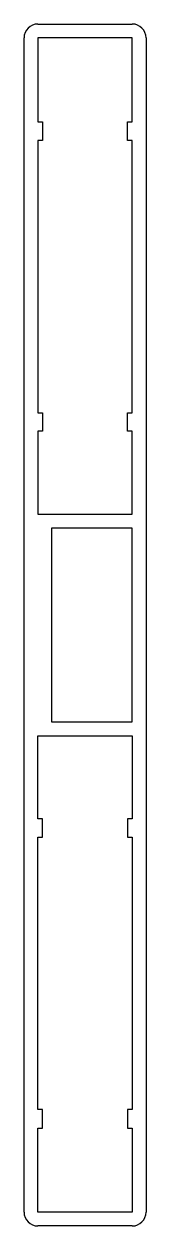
# Model space of a CAD drawing. Extents: x 605 to 619, y 214 to 344.
import ezdxf

# ---------------------------------------------------------------- set-up
doc = ezdxf.new("R2010")
doc.units = 0
doc.layers.get('0').update_dxf_attribs({"linetype": 'CONTINUOUS'})

msp = doc.modelspace()

# ---------------------------------------------------------------- linework, layer by layer
at = {"linetype": 'CONTINUOUS'}
for p, q in [((606.83, 344.04), (617.08, 344.04)), ((605.33, 215.34), (605.33, 342.54)), ((606.83, 342.54), (606.83, 333.44)), ((617.08, 342.54), (606.83, 342.54)), ((617.08, 333.44), (617.08, 342.54)), ((618.58, 342.54), (618.58, 215.34)), ((606.83, 333.44), (607.33, 333.44)), ((607.33, 333.44), (607.33, 331.44)), ((616.58, 333.44), (617.08, 333.44)), ((616.58, 331.44), (616.58, 333.44)), ((606.83, 331.44), (606.83, 301.94)), ((607.33, 331.44), (606.83, 331.44)), ((617.08, 331.44), (616.58, 331.44)), ((617.08, 301.94), (617.08, 331.44)), ((606.83, 301.94), (607.33, 301.94)), ((607.33, 301.94), (607.33, 299.94)), ((616.58, 299.94), (616.58, 301.94)), ((616.58, 301.94), (617.08, 301.94)), ((606.83, 299.94), (606.83, 290.94)), ((607.33, 299.94), (606.83, 299.94)), ((617.08, 299.94), (616.58, 299.94)), ((617.08, 290.94), (617.08, 299.94)), ((606.83, 290.94), (617.08, 290.94)), ((608.33, 289.44), (608.33, 268.44)), ((617.08, 289.44), (608.33, 289.44)), ((617.08, 268.44), (617.08, 289.44)), ((608.33, 268.44), (617.08, 268.44)), ((606.83, 257.94), (606.83, 266.94)), ((606.83, 266.94), (617.08, 266.94)), ((617.08, 266.94), (617.08, 257.94)), ((607.33, 257.94), (606.83, 257.94)), ((607.33, 255.94), (607.33, 257.94)), ((616.58, 257.94), (616.58, 255.94)), ((617.08, 257.94), (616.58, 257.94)), ((606.83, 226.44), (606.83, 255.94)), ((606.83, 255.94), (607.33, 255.94)), ((616.58, 255.94), (617.08, 255.94)), ((617.08, 255.94), (617.08, 226.44)), ((607.33, 226.44), (606.83, 226.44)), ((607.33, 224.44), (607.33, 226.44)), ((616.58, 226.44), (616.58, 224.44)), ((617.08, 226.44), (616.58, 226.44)), ((606.83, 215.34), (606.83, 224.44)), ((606.83, 224.44), (607.33, 224.44)), ((616.58, 224.44), (617.08, 224.44)), ((617.08, 224.44), (617.08, 215.34)), ((617.08, 215.34), (606.83, 215.34)), ((617.08, 213.84), (606.83, 213.84))]:
    msp.add_line(p, q, dxfattribs=at)
for centre, start, end in [((606.83, 342.54), 90, 180), ((617.08, 342.54), 0, 90), ((606.83, 215.34), 180, 270), ((617.08, 215.34), 270, 360)]:
    msp.add_arc(centre, 1.5, start, end, dxfattribs=at)

doc.saveas('drawing.dxf')
